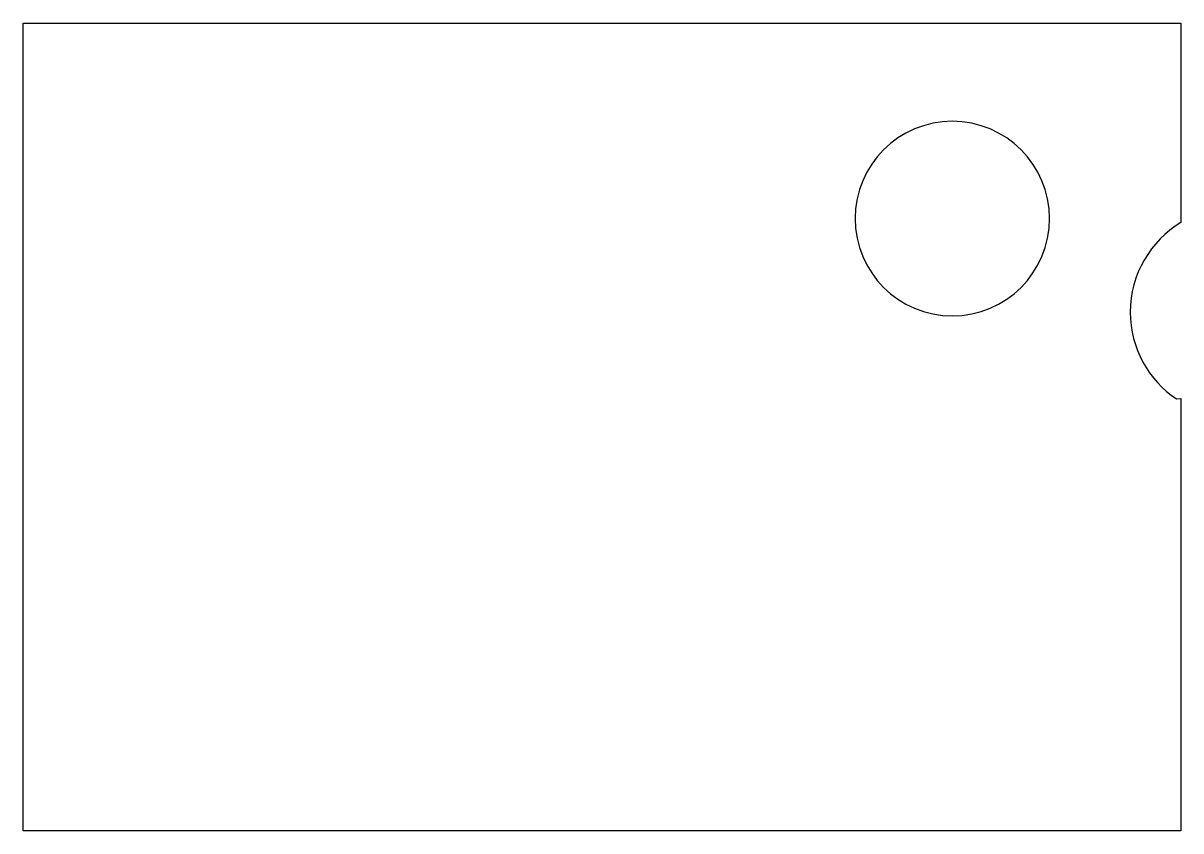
# Model space of a CAD drawing. Header units: centimetres. Extents: x -3.45 to 3.45, y -2.39 to 2.42.
import ezdxf

# ---------------------------------------------------------------- set-up
doc = ezdxf.new("R2010")
doc.units = ezdxf.units.CM
doc.header["$MEASUREMENT"] = 0
doc.layers.add('Camada 1', color=7, linetype='Continuous')

msp = doc.modelspace()

# ---------------------------------------------------------------- linework, layer by layer
at = {"layer": 'Camada 1'}
for points, knots in [([(0.01322, -2.39449), (0.01322, -2.39449), (3.4528, -2.39449), (3.4528, -2.39449), (3.4528, -2.39449), (3.4528, -2.39449), (3.4528, 0.18311), (3.4528, 0.18311), (3.4528, 0.18311), (3.4528, 0.18311), (3.42706, 0.1802), (3.42706, 0.1802), (3.42706, 0.1802), (3.26114, 0.29233), (3.152, 0.4822), (3.152, 0.69754), (3.152, 0.69754), (3.152, 0.92426), (3.27291, 1.12273), (3.45378, 1.23197), (3.45378, 1.23197), (3.45378, 1.23197), (3.45277, 1.23388), (3.45277, 1.23388), (3.45277, 1.23388), (3.45277, 1.23388), (3.45277, 2.42093), (3.45277, 2.42093), (3.45277, 2.42093), (3.45277, 2.42093), (0.01319, 2.42092), (0.01319, 2.42092), (0.01319, 2.42092), (0.01319, 2.42092), (-0.01327, 2.42092), (-0.01327, 2.42092), (-0.01327, 2.42092), (-0.01327, 2.42092), (-3.45285, 2.42092), (-3.45285, 2.42092), (-3.45285, 2.42092), (-3.45285, 2.42092), (-3.45285, -2.3945), (-3.45285, -2.3945), (-3.45285, -2.3945), (-3.45285, -2.3945), (-0.01327, -2.39449), (-0.01327, -2.39449), (-0.01327, -2.39449), (-0.01327, -2.39449), (0.01322, -2.39449), (0.01322, -2.39449)], [0, 0, 0, 0, 0.0714286, 0.0714286, 0.0714286, 0.0714286, 0.1428571, 0.1428571, 0.1428571, 0.1428571, 0.2142857, 0.2142857, 0.2142857, 0.2142857, 0.2857143, 0.2857143, 0.2857143, 0.2857143, 0.3571429, 0.3571429, 0.3571429, 0.3571429, 0.4285714, 0.4285714, 0.4285714, 0.4285714, 0.5, 0.5, 0.5, 0.5, 0.5714286, 0.5714286, 0.5714286, 0.5714286, 0.6428571, 0.6428571, 0.6428571, 0.6428571, 0.7142857, 0.7142857, 0.7142857, 0.7142857, 0.7857143, 0.7857143, 0.7857143, 0.7857143, 0.8571429, 0.8571429, 0.8571429, 0.8571429, 1, 1, 1, 1]), ([(1.5102, 1.25575), (1.5102, 1.57613), (1.76992, 1.83585), (2.09033, 1.83585), (2.09033, 1.83585), (2.41074, 1.83585), (2.67046, 1.57613), (2.67046, 1.25575), (2.67046, 1.25575), (2.67046, 0.93537), (2.41074, 0.67565), (2.09033, 0.67565), (2.09033, 0.67565), (1.76992, 0.67565), (1.5102, 0.93539), (1.5102, 1.25575)], [0, 0, 0, 0, 0.2, 0.2, 0.2, 0.2, 0.4, 0.4, 0.4, 0.4, 0.6, 0.6, 0.6, 0.6, 1, 1, 1, 1])]:
    msp.add_open_spline(points, degree=3, knots=knots, dxfattribs=at)

doc.saveas('drawing.dxf')
